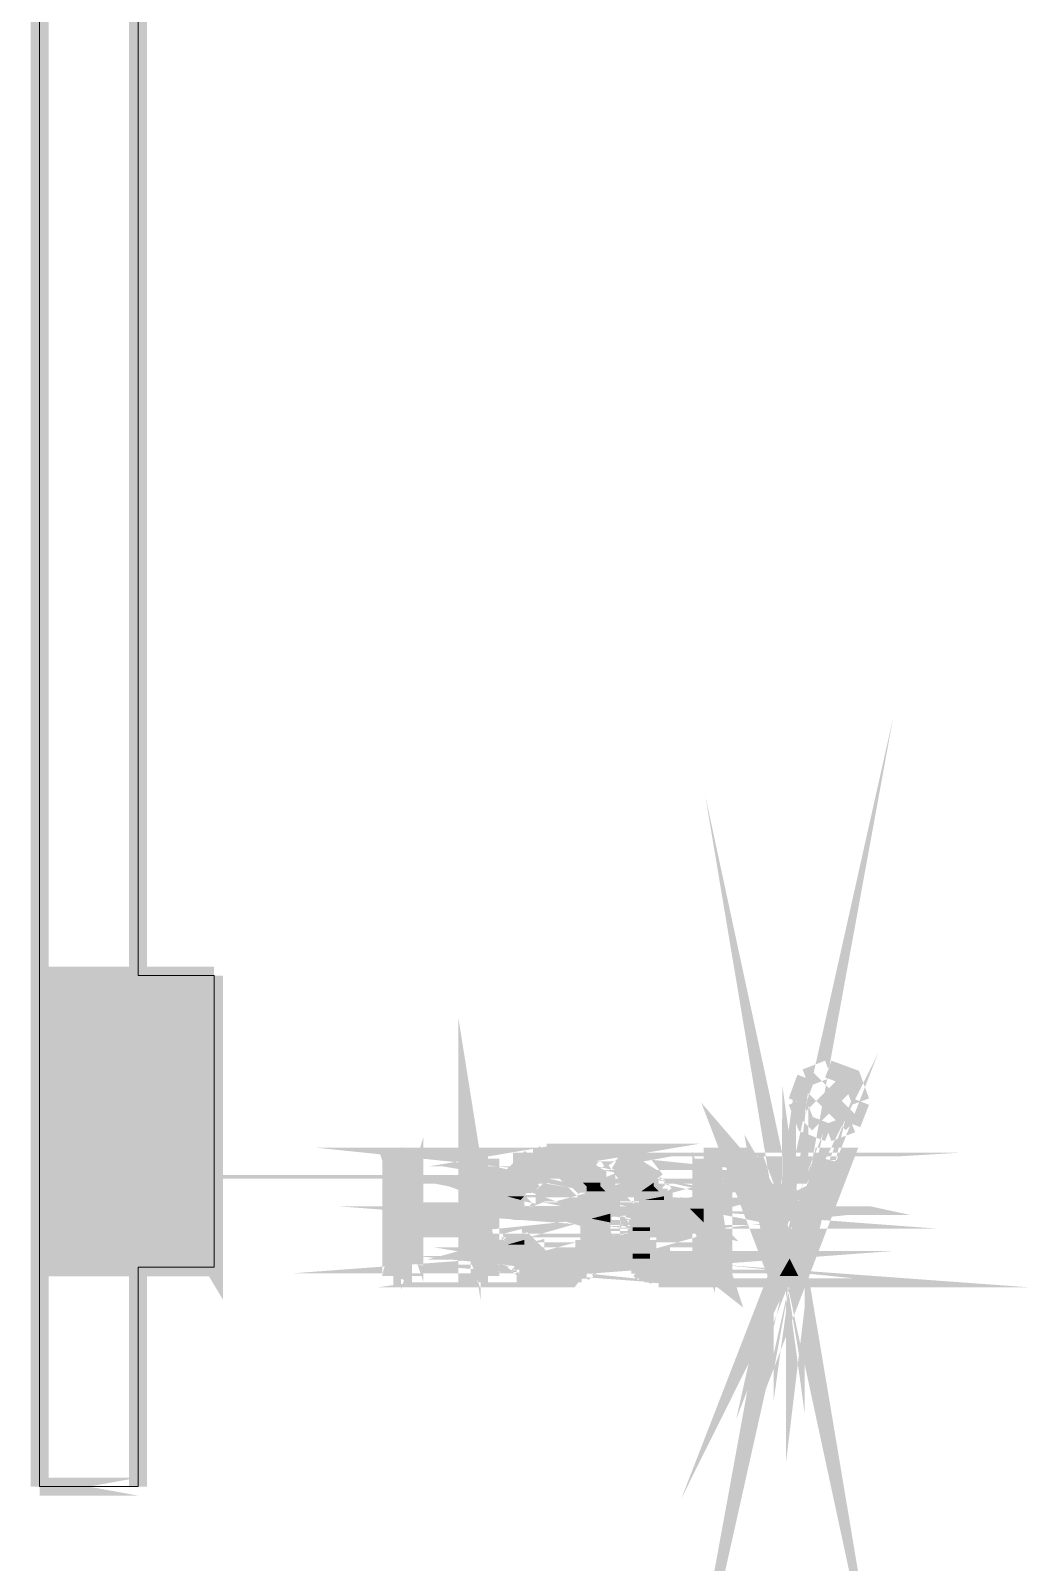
# Model space of a CAD drawing. Header units: inches. Extents: x -524 to 1067, y -71 to 1110.
# Drawn here: x 621.2 to 672.7, y 268.3 to 347.4 of the extents above; entities that cross this region are included whole.
import ezdxf

# ---------------------------------------------------------------- set-up
doc = ezdxf.new("R2010")
doc.units = ezdxf.units.IN
doc.header["$MEASUREMENT"] = 0
doc.layers.add('H', color=7, linetype='Continuous')
doc.layers.add('P', color=7, linetype='Continuous')
doc.layers.add('wall', color=16, linetype='Continuous', lineweight=20)

msp = doc.modelspace()

# ---------------------------------------------------------------- hatches: boundary and pattern name
at = {"layer": 'H', "linetype": 'Continuous'}
for points in [[(621.709, 283.53), (621.709, 298.596), (630.79, 298.596), (630.79, 283.53), (621.709, 283.53)], [(640.958, 285.588), (640.06, 283.081), (640.06, 289.067), (640.958, 286.3), (643.988, 285.588), (640.958, 285.588)], [(640.958, 286.3), (640.06, 289.067), (640.958, 289.067), (640.958, 286.3)], [(644.886, 283.081), (643.988, 285.588), (643.988, 289.067), (644.886, 283.081)], [(644.886, 283.081), (643.988, 289.067), (644.886, 289.067), (644.886, 283.081)], [(646.754, 288.618), (646.754, 288.873), (647.013, 288.873), (647.203, 289.067), (649.521, 289.067), (649.78, 288.873), (649.973, 288.873), (650.229, 288.618), (646.754, 288.618)], [(647.721, 289.067), (647.911, 289.326), (648.878, 289.326), (649.072, 289.067), (647.721, 289.067)], [(653.448, 287.906), (652.806, 287.457), (651.649, 289.067), (652.547, 289.067), (653.448, 287.906)], [(656.992, 283.081), (656.025, 285.847), (656.025, 289.067), (656.992, 283.081)], [(656.992, 283.081), (656.025, 289.067), (656.992, 289.067), (656.992, 283.081)], [(659.5, 286.749), (659.952, 283.081), (657.634, 289.067), (659.244, 287.198), (661.368, 286.749), (659.5, 286.749)], [(659.244, 287.198), (657.634, 289.067), (658.602, 289.067), (659.244, 287.198)], [(660.919, 283.081), (661.368, 286.749), (661.562, 287.198), (662.27, 289.067), (660.919, 283.081)], [(660.919, 283.081), (662.27, 289.067), (663.237, 289.067), (660.919, 283.081)], [(646.046, 287.716), (646.046, 288.165), (647.203, 288.165), (646.754, 287.716), (646.754, 287.198), (645.853, 287.198), (645.853, 287.716), (646.046, 287.716)], [(646.305, 288.165), (647.462, 288.359), (647.203, 288.165), (646.305, 288.165)], [(646.305, 288.165), (646.305, 288.359), (647.462, 288.359), (646.305, 288.165)], [(646.561, 288.359), (646.561, 288.618), (647.911, 288.618), (647.911, 288.359), (646.561, 288.359)], [(648.878, 288.359), (648.878, 288.618), (650.229, 288.618), (650.488, 288.359), (648.878, 288.359)], [(650.682, 287.906), (649.521, 288.165), (649.331, 288.359), (650.488, 288.165), (650.682, 287.906)], [(650.488, 288.165), (649.331, 288.359), (650.488, 288.359), (650.488, 288.165)], [(649.78, 287.906), (649.521, 288.165), (650.682, 287.906), (649.78, 287.906)], [(646.561, 287.008), (645.853, 287.198), (646.754, 287.198), (646.561, 287.008)], [(649.973, 287.716), (649.78, 287.906), (650.682, 287.906), (649.973, 287.716)], [(649.973, 287.716), (650.682, 287.906), (650.682, 287.716), (649.973, 287.716)], [(649.973, 287.457), (649.973, 287.716), (650.941, 287.457), (649.973, 287.457)], [(650.941, 287.457), (649.973, 287.716), (650.682, 287.716), (650.941, 287.457)], [(650.229, 287.198), (649.973, 287.457), (650.941, 287.457), (650.941, 287.008), (651.196, 287.008), (651.196, 286.3), (650.229, 286.041), (650.229, 287.198)], [(652.806, 287.457), (653.448, 287.906), (653.448, 287.716), (653.707, 287.457), (652.806, 287.457)], [(652.806, 287.198), (652.806, 287.457), (653.707, 287.457), (653.966, 287.198), (652.999, 287.008), (652.999, 287.198), (652.806, 287.198)], [(652.999, 287.008), (653.966, 287.198), (653.966, 287.008), (652.999, 287.008)], [(661.368, 286.749), (659.244, 287.198), (661.562, 287.198), (661.368, 286.749)], [(653.258, 286.749), (653.258, 287.008), (654.156, 287.008), (654.156, 286.749), (654.415, 286.749), (654.674, 286.555), (653.448, 286.555), (653.448, 286.749), (653.258, 286.749)], [(653.966, 286.3), (653.707, 286.555), (654.864, 286.555), (653.966, 286.3)], [(653.966, 286.3), (654.864, 286.555), (655.317, 286.555), (653.966, 286.3)], [(656.025, 285.847), (653.966, 286.3), (655.317, 286.555), (656.025, 285.847)], [(656.025, 285.847), (655.317, 286.555), (656.025, 286.555), (656.025, 285.847)], [(659.952, 283.081), (659.5, 286.749), (659.952, 284.946), (659.952, 283.081)], [(660.919, 283.081), (660.919, 284.946), (661.368, 286.749), (660.919, 283.081)], [(640.06, 283.081), (640.958, 285.588), (640.958, 283.081), (640.06, 283.081)], [(643.988, 285.588), (640.958, 286.3), (643.988, 286.3), (643.988, 285.588)], [(643.988, 283.081), (643.988, 285.588), (644.886, 283.081), (643.988, 283.081)], [(650.229, 284.946), (650.229, 286.041), (651.196, 285.847), (651.196, 285.398), (650.941, 285.139), (650.941, 284.69), (650.682, 284.431), (649.973, 284.431), (649.973, 284.946), (650.229, 284.946)], [(651.196, 285.847), (650.229, 286.041), (651.196, 286.3), (651.196, 285.847)], [(652.357, 285.588), (653.966, 285.847), (653.707, 285.588), (652.357, 285.588)], [(652.357, 285.588), (653.966, 285.847), (654.156, 285.847), (652.357, 285.588)], [(652.357, 285.588), (652.547, 285.847), (654.156, 285.847), (652.357, 285.588)], [(652.357, 285.398), (653.258, 285.588), (653.258, 285.398), (652.357, 285.398)], [(652.357, 285.398), (652.357, 285.588), (653.258, 285.588), (652.357, 285.398)], [(652.547, 285.847), (652.547, 286.041), (656.025, 285.847), (652.547, 285.847)], [(656.025, 285.847), (652.547, 286.041), (652.806, 286.041), (656.025, 285.847)], [(656.025, 285.847), (652.806, 286.041), (652.999, 286.3), (653.258, 286.3), (656.025, 285.847)], [(656.025, 285.847), (653.258, 286.3), (653.448, 286.3), (656.025, 285.847)], [(656.025, 285.847), (653.448, 286.3), (653.966, 286.3), (656.025, 285.847)], [(656.992, 283.081), (656.025, 283.723), (656.025, 285.847), (656.992, 283.081)], [(645.853, 284.69), (646.754, 284.946), (646.754, 284.69), (645.853, 284.69)], [(652.098, 284.238), (652.098, 285.139), (652.357, 285.398), (652.999, 285.398), (652.999, 284.238), (652.098, 284.238)], [(659.952, 283.081), (659.952, 284.946), (660.211, 284.946), (660.211, 284.69), (659.952, 283.081)], [(660.919, 283.081), (660.66, 284.69), (660.919, 284.946), (660.919, 283.081)], [(646.046, 284.238), (646.046, 284.69), (646.754, 284.69), (647.203, 284.238), (646.305, 283.982), (646.046, 284.238)], [(646.561, 283.723), (646.305, 283.982), (647.203, 284.238), (647.203, 283.982), (647.462, 283.982), (647.721, 283.723), (646.561, 283.723)], [(649.521, 283.982), (649.521, 284.238), (649.78, 284.238), (649.78, 284.431), (650.682, 284.431), (650.682, 284.238), (650.488, 283.982), (649.521, 283.982)], [(652.357, 283.982), (652.357, 284.238), (653.258, 284.238), (653.258, 283.982), (652.357, 283.982)], [(659.952, 283.081), (660.211, 284.69), (660.211, 284.238), (659.952, 283.081)], [(659.952, 283.081), (660.211, 284.238), (660.467, 284.238), (660.467, 283.982), (659.952, 283.081)], [(660.919, 283.081), (660.467, 283.982), (660.66, 283.982), (660.66, 284.238), (660.919, 283.081)], [(660.919, 283.081), (660.66, 284.238), (660.66, 284.69), (660.919, 283.081)], [(646.754, 283.53), (646.561, 283.723), (650.229, 283.723), (649.78, 283.271), (647.013, 283.271), (647.013, 283.53), (646.754, 283.53)], [(647.462, 283.081), (647.203, 283.271), (649.331, 283.271), (649.072, 283.081), (647.462, 283.081)], [(649.072, 283.723), (649.072, 283.982), (650.229, 283.723), (649.072, 283.723)], [(650.229, 283.723), (649.072, 283.982), (650.488, 283.982), (650.229, 283.723)], [(652.357, 283.723), (652.357, 283.982), (653.707, 283.982), (653.707, 283.723), (652.357, 283.723)], [(656.992, 283.081), (652.806, 283.53), (652.547, 283.53), (652.547, 283.723), (656.992, 283.081)], [(656.992, 283.081), (652.547, 283.723), (654.156, 283.723), (656.992, 283.081)], [(656.992, 283.081), (652.999, 283.271), (652.806, 283.53), (656.992, 283.081)], [(656.992, 283.081), (652.999, 283.271), (653.448, 283.271), (656.992, 283.081)], [(653.707, 283.081), (653.448, 283.271), (656.992, 283.081), (653.707, 283.081)], [(656.992, 283.081), (654.156, 283.723), (656.025, 283.723), (656.992, 283.081)], [(659.952, 283.081), (660.467, 283.723), (660.467, 283.982), (660.919, 283.081), (659.952, 283.081)], [(659.952, 283.081), (660.467, 283.982), (660.467, 283.723), (659.952, 283.081)]]:
    msp.add_hatch(color=256, dxfattribs=at).paths.add_polyline_path(points)

# ---------------------------------------------------------------- linework, layer by layer
at = {"layer": 'P'}
for points, const_width in [([(621.709, 413.771), (621.709, 272.201)], 0.927), ([(626.797, 405.015), (626.797, 272.201)], 0.927), ([(660.211, 284.238), (659.952, 283.081), (660.211, 284.497), (660.211, 284.238)], 1.157), ([(630.724, 298.596), (621.709, 298.596)], 0.927), ([(621.709, 298.596), (630.724, 283.53), (630.724, 298.596)], 0.927), ([(621.709, 298.596), (630.724, 283.53)], 0.927), ([(621.709, 283.53), (621.709, 298.596)], 0.927), ([(643.922, 286.3), (643.922, 289.132), (644.886, 283.081)], 1.161), ([(660.401, 283.982), (659.952, 283.081), (660.401, 284.238)], 1.157), ([(661.303, 293.315), (660.854, 292.092)], 0.927), ([(662.463, 293.768), (661.303, 293.315)], 0.927), ([(663.686, 293.315), (661.303, 290.935)], 0.927), ([(661.303, 293.315), (663.686, 290.935)], 0.927), ([(664.135, 292.092), (663.686, 293.315), (662.463, 293.768)], 0.927), ([(659.952, 283.081), (660.211, 284.946), (660.211, 284.69)], 1.157), ([(660.854, 283.081), (660.66, 284.497), (660.66, 284.238)], 1.157), ([(660.854, 284.946), (660.854, 283.081), (661.303, 286.815)], 1.157), ([(659.952, 283.081), (657.634, 289.132), (659.244, 287.264)], 1.161), ([(660.854, 292.092), (661.303, 290.935), (662.463, 290.483)], 0.927), ([(663.686, 290.935), (664.135, 292.092)], 0.927), ([(660.854, 283.081), (660.66, 283.982), (660.66, 284.238), (660.854, 283.081)], 1.161), ([(662.463, 290.483), (663.686, 290.935)], 0.927), ([(659.5, 286.815), (659.244, 287.264), (659.952, 283.081)], 1.157), ([(649.521, 289.132), (647.203, 289.132), (649.521, 289.132), (647.203, 289.132), (649.714, 288.873)], 1.157), ([(640.958, 286.3), (639.995, 289.132), (640.958, 289.132), (640.958, 286.3)], 1.157), ([(639.995, 283.081), (639.995, 289.132)], 1.161), ([(640.958, 285.654), (640.958, 286.3), (639.995, 283.081)], 1.157), ([(639.995, 289.132), (640.958, 286.3)], 1.157), ([(647.911, 289.326), (648.813, 289.326), (647.656, 289.132)], 1.161), ([(644.886, 283.081), (643.922, 289.132)], 1.161), ([(644.886, 283.081), (643.922, 286.3), (643.922, 285.654)], 1.157), ([(643.922, 289.132), (644.886, 289.132)], 1.157), ([(644.886, 289.132), (644.886, 283.081)], 1.161), ([(649.714, 288.873), (646.948, 288.873), (647.203, 289.132)], 1.161), ([(647.203, 289.132), (647.203, 289.132)], 1.161), ([(647.203, 289.132), (649.714, 288.873)], 1.157), ([(649.265, 289.132), (647.203, 289.132), (649.265, 289.132)], 1.157), ([(649.521, 289.132), (647.203, 289.132)], 1.157), ([(647.203, 289.132), (649.521, 289.132)], 1.157), ([(647.462, 289.132), (649.265, 289.132), (647.203, 289.132), (647.462, 289.132)], 1.157), ([(647.656, 289.132), (649.072, 289.132), (647.462, 289.132), (647.656, 289.132)], 1.157), ([(649.072, 289.132), (647.462, 289.132), (649.265, 289.132), (649.072, 289.132)], 1.157), ([(648.813, 289.326), (647.656, 289.132)], 1.161), ([(647.656, 289.132), (647.656, 289.132)], 1.161), ([(647.656, 289.132), (647.911, 289.326)], 1.157), ([(647.656, 289.132), (649.072, 289.132), (648.813, 289.326)], 1.157), ([(647.656, 289.132), (649.072, 289.132), (647.656, 289.132)], 1.157), ([(649.072, 289.132), (647.656, 289.132), (649.072, 289.132)], 1.157), ([(647.911, 289.326), (648.813, 289.326)], 1.161), ([(648.105, 289.326), (648.623, 289.326), (647.911, 289.326), (648.105, 289.326)], 1.157), ([(648.623, 289.326), (647.911, 289.326)], 1.157), ([(648.105, 289.326), (648.105, 289.326)], 1.161), ([(648.105, 289.326), (648.623, 289.326), (648.105, 289.326)], 1.157), ([(648.623, 289.326), (648.105, 289.326), (648.623, 289.326)], 1.157), ([(648.364, 289.326), (648.623, 289.326), (648.364, 289.326)], 1.157), ([(648.623, 289.326), (648.623, 289.326)], 1.161), ([(648.813, 289.326), (648.623, 289.326)], 1.157), ([(649.072, 289.132), (649.072, 289.132)], 1.161), ([(649.714, 288.873), (649.521, 289.132)], 1.161), ([(652.547, 289.132), (651.583, 289.132)], 1.161), ([(651.583, 289.132), (653.448, 287.972)], 1.157), ([(651.583, 289.132), (653.448, 287.972)], 1.157), ([(652.74, 287.523), (651.583, 289.132)], 1.157), ([(653.448, 287.972), (652.547, 289.132)], 1.161), ([(656.025, 289.132), (656.926, 283.081)], 1.161), ([(656.926, 283.081), (656.025, 289.132)], 1.161), ([(656.025, 286.555), (656.025, 289.132)], 1.157), ([(656.025, 289.132), (656.926, 289.132), (656.926, 283.081)], 1.157), ([(659.244, 287.264), (657.634, 289.132)], 1.161), ([(657.634, 289.132), (658.536, 289.132)], 1.157), ([(658.536, 289.132), (659.244, 287.264)], 1.161), ([(660.854, 283.081), (661.562, 287.264), (662.27, 289.132)], 1.161), ([(662.27, 289.132), (660.854, 283.081)], 1.157), ([(660.854, 283.081), (662.27, 289.132), (663.171, 289.132), (660.854, 283.081)], 1.157), ([(649.973, 288.873), (646.754, 288.68), (650.229, 288.68)], 1.161), ([(646.754, 288.873), (649.973, 288.873), (646.754, 288.68), (646.754, 288.873)], 1.161), ([(647.911, 288.424), (646.495, 288.424), (647.911, 288.68)], 1.157), ([(646.495, 288.424), (647.911, 288.68), (646.495, 288.68)], 1.157), ([(649.521, 288.165), (650.422, 288.165), (649.265, 288.424)], 1.161), ([(646.24, 288.165), (647.462, 288.424)], 1.161), ([(647.462, 288.424), (646.24, 288.165), (646.24, 288.424)], 1.161), ([(647.462, 288.424), (647.203, 288.165), (646.24, 288.165)], 1.157), ([(646.495, 288.424), (647.462, 288.424), (646.24, 288.424), (646.495, 288.424)], 1.157), ([(647.462, 288.424), (646.24, 288.424), (647.462, 288.424)], 1.157), ([(646.24, 288.424), (647.462, 288.424)], 1.157), ([(646.495, 288.68), (646.495, 288.424)], 1.161), ([(646.495, 288.68), (646.495, 288.68)], 1.161), ([(646.495, 288.424), (647.911, 288.424)], 1.161), ([(647.656, 288.424), (646.495, 288.424)], 1.161), ([(647.911, 288.68), (646.495, 288.68), (648.105, 288.68)], 1.157), ([(646.495, 288.68), (648.105, 288.68), (648.364, 288.68), (646.495, 288.68)], 1.157), ([(648.364, 288.68), (646.495, 288.68), (650.229, 288.68)], 1.157), ([(646.495, 288.68), (650.229, 288.68), (646.495, 288.68)], 1.157), ([(650.229, 288.68), (646.495, 288.68), (646.754, 288.68)], 1.157), ([(647.911, 288.424), (646.495, 288.424)], 1.157), ([(646.495, 288.424), (647.462, 288.424), (647.656, 288.424)], 1.157), ([(646.754, 288.873), (649.973, 288.873)], 1.161), ([(646.754, 288.68), (650.229, 288.68)], 1.161), ([(646.948, 288.873), (649.714, 288.873), (646.754, 288.873), (646.948, 288.873)], 1.157), ([(649.714, 288.873), (646.754, 288.873)], 1.157), ([(649.714, 288.873), (646.948, 288.873)], 1.161), ([(646.948, 288.873), (649.714, 288.873)], 1.157), ([(647.462, 288.424), (647.462, 288.424)], 1.161), ([(647.911, 288.68), (647.911, 288.424)], 1.161), ([(648.105, 288.68), (647.911, 288.68)], 1.161), ([(650.229, 288.68), (648.364, 288.68)], 1.161), ([(648.623, 288.68), (648.364, 288.68)], 1.161), ([(650.229, 288.68), (648.364, 288.68)], 1.161), ([(650.229, 288.68), (648.364, 288.68), (648.364, 288.68)], 1.161), ([(648.364, 288.68), (650.229, 288.68)], 1.157), ([(648.364, 288.68), (650.229, 288.68)], 1.157), ([(648.364, 288.68), (650.229, 288.68)], 1.157), ([(648.813, 288.68), (650.229, 288.68), (648.623, 288.68), (648.813, 288.68)], 1.157), ([(650.229, 288.68), (648.623, 288.68)], 1.157), ([(650.422, 288.424), (648.813, 288.68)], 1.161), ([(650.422, 288.424), (648.813, 288.68)], 1.161), ([(650.422, 288.424), (648.813, 288.424)], 1.161), ([(648.813, 288.68), (648.813, 288.424)], 1.157), ([(648.813, 288.68), (650.229, 288.68)], 1.157), ([(648.813, 288.424), (650.422, 288.424)], 1.157), ([(648.813, 288.424), (650.422, 288.424)], 1.157), ([(649.072, 288.424), (650.422, 288.424), (649.265, 288.424), (649.072, 288.424)], 1.157), ([(649.265, 288.424), (650.422, 288.424), (650.422, 288.424), (649.265, 288.424)], 1.161), ([(649.265, 288.424), (649.265, 288.424)], 1.161), ([(649.265, 288.424), (650.422, 288.165), (650.422, 288.424)], 1.161), ([(649.265, 288.424), (649.521, 288.165)], 1.157), ([(650.422, 288.424), (649.265, 288.424)], 1.157), ([(650.422, 288.424), (649.265, 288.424)], 1.157), ([(650.422, 288.424), (649.265, 288.424)], 1.157), ([(649.714, 288.873), (649.714, 288.873)], 1.161), ([(649.973, 288.873), (649.714, 288.873)], 1.157), ([(650.229, 288.68), (649.973, 288.873)], 1.157), ([(650.229, 288.68), (650.422, 288.424)], 1.161), ([(650.229, 288.68), (650.229, 288.68)], 1.161), ([(646.754, 287.716), (645.787, 287.716), (646.754, 287.523), (646.754, 287.716)], 1.161), ([(650.422, 288.165), (649.521, 288.165), (650.682, 287.972)], 1.157), ([(646.754, 287.716), (645.787, 287.716)], 1.161), ([(645.787, 287.716), (646.754, 287.523)], 1.161), ([(645.787, 287.523), (645.787, 287.716)], 1.161), ([(646.754, 287.523), (645.787, 287.264), (645.787, 287.523)], 1.161), ([(646.754, 287.523), (645.787, 287.264)], 1.161), ([(645.787, 287.716), (646.046, 287.716)], 1.157), ([(646.754, 287.523), (645.787, 287.523)], 1.157), ([(646.754, 287.523), (645.787, 287.523), (646.754, 287.523)], 1.157), ([(645.787, 287.523), (646.754, 287.523)], 1.157), ([(646.046, 288.165), (647.203, 288.165)], 1.161), ([(646.046, 288.165), (646.948, 287.972), (647.203, 288.165)], 1.161), ([(646.046, 288.165), (646.948, 287.972)], 1.161), ([(646.046, 287.972), (646.046, 288.165)], 1.161), ([(646.948, 287.972), (646.046, 287.716), (646.046, 287.972)], 1.161), ([(646.948, 287.972), (646.046, 287.716)], 1.161), ([(647.203, 288.165), (646.046, 288.165)], 1.157), ([(647.203, 288.165), (646.046, 288.165)], 1.157), ([(646.24, 288.165), (647.203, 288.165), (646.046, 288.165), (646.24, 288.165)], 1.157), ([(646.948, 287.972), (646.046, 287.972)], 1.157), ([(646.948, 287.972), (646.046, 287.972), (646.948, 287.972)], 1.157), ([(646.046, 287.972), (646.948, 287.972)], 1.157), ([(646.046, 287.716), (646.754, 287.716)], 1.157), ([(646.046, 287.716), (646.754, 287.716)], 1.157), ([(647.203, 288.165), (646.24, 288.165), (647.203, 288.165)], 1.157), ([(646.754, 287.716), (646.948, 287.972)], 1.161), ([(646.754, 287.523), (646.754, 287.523)], 1.161), ([(646.754, 287.264), (646.754, 287.523)], 1.161), ([(646.948, 287.972), (646.948, 287.972)], 1.161), ([(647.203, 288.165), (647.203, 288.165)], 1.161), ([(650.875, 287.523), (650.229, 287.264), (650.875, 287.264), (650.875, 287.523)], 1.161), ([(649.973, 287.523), (650.875, 287.523), (650.229, 287.264), (649.973, 287.523)], 1.161), ([(653.448, 287.716), (652.74, 287.523), (653.707, 287.523)], 1.157), ([(649.521, 288.165), (649.714, 287.972), (650.682, 287.972)], 1.161), ([(649.521, 288.165), (650.422, 288.165)], 1.161), ([(649.521, 288.165), (649.521, 288.165)], 1.161), ([(650.682, 287.972), (649.521, 288.165)], 1.157), ([(650.422, 288.165), (649.521, 288.165)], 1.157), ([(649.973, 287.716), (650.875, 287.523), (650.682, 287.716)], 1.161), ([(649.714, 287.972), (650.682, 287.972)], 1.161), ([(649.714, 287.972), (650.682, 287.972)], 1.161), ([(649.973, 287.716), (649.714, 287.972)], 1.161), ([(649.714, 287.972), (650.682, 287.972), (650.682, 287.972)], 1.161), ([(650.682, 287.972), (649.714, 287.972)], 1.157), ([(650.682, 287.972), (649.714, 287.972)], 1.157), ([(649.973, 287.716), (650.875, 287.523), (649.973, 287.716)], 1.161), ([(649.973, 287.716), (650.682, 287.716)], 1.161), ([(649.973, 287.716), (649.973, 287.716), (650.682, 287.716)], 1.161), ([(649.973, 287.523), (650.875, 287.523)], 1.161), ([(649.973, 287.523), (650.875, 287.523), (650.875, 287.523)], 1.161), ([(650.682, 287.972), (649.973, 287.716), (650.682, 287.972)], 1.157), ([(650.682, 287.972), (649.973, 287.716)], 1.157), ([(650.682, 287.716), (649.973, 287.716)], 1.157), ([(650.682, 287.716), (649.973, 287.716)], 1.157), ([(650.682, 287.716), (649.973, 287.716)], 1.157), ([(650.875, 287.523), (649.973, 287.523)], 1.157), ([(650.875, 287.523), (649.973, 287.523)], 1.157), ([(650.682, 287.972), (650.422, 288.165)], 1.161), ([(653.448, 287.972), (652.74, 287.523), (653.448, 287.972)], 1.161), ([(653.448, 287.972), (652.74, 287.523)], 1.161), ([(653.707, 287.523), (652.74, 287.264)], 1.161), ([(653.707, 287.523), (652.74, 287.264)], 1.161), ([(652.74, 287.523), (653.707, 287.523), (652.74, 287.523), (653.707, 287.523)], 1.157), ([(652.74, 287.264), (652.74, 287.523)], 1.157), ([(652.74, 287.523), (653.707, 287.523)], 1.157), ([(653.707, 287.523), (652.74, 287.523)], 1.157), ([(653.707, 287.523), (653.448, 287.716)], 1.161), ([(653.901, 287.264), (653.707, 287.523)], 1.161), ([(653.707, 287.523), (653.707, 287.523)], 1.161), ([(661.303, 286.815), (659.5, 286.815), (659.244, 287.264), (661.303, 286.815)], 1.157), ([(646.495, 287.008), (645.787, 287.264), (646.754, 287.264)], 1.157), ([(646.495, 287.008), (645.787, 287.264), (646.495, 287.008)], 1.157), ([(645.787, 287.264), (646.754, 287.264)], 1.157), ([(646.754, 287.264), (646.495, 287.008)], 1.161), ([(646.495, 287.008), (646.495, 287.008)], 1.161), ([(651.13, 286.815), (650.229, 286.555), (651.13, 286.555)], 1.161), ([(650.229, 287.264), (650.875, 287.264)], 1.161), ([(650.229, 287.264), (650.229, 287.264)], 1.161), ([(650.229, 287.264), (650.875, 287.008)], 1.161), ([(650.229, 287.264), (650.875, 287.008)], 1.161), ([(651.13, 287.008), (650.229, 286.815)], 1.161), ([(651.13, 287.008), (650.229, 286.815)], 1.161), ([(651.13, 286.815), (650.229, 286.555)], 1.161), ([(650.875, 287.264), (650.229, 287.264)], 1.157), ([(650.875, 287.264), (650.229, 287.264)], 1.157), ([(650.875, 287.008), (650.229, 287.008), (650.229, 287.264)], 1.157), ([(650.875, 287.008), (650.229, 287.008), (651.13, 287.008), (650.875, 287.008)], 1.157), ([(650.229, 287.008), (651.13, 287.008)], 1.157), ([(650.229, 286.815), (650.229, 287.008)], 1.157), ([(650.229, 286.815), (651.13, 286.815), (651.13, 287.008)], 1.157), ([(650.229, 286.815), (651.13, 286.815)], 1.157), ([(650.229, 286.555), (650.229, 286.815)], 1.157), ([(650.875, 287.008), (650.875, 287.264)], 1.157), ([(651.13, 286.555), (651.13, 286.815)], 1.157), ([(652.999, 287.264), (652.74, 287.264)], 1.161), ([(652.74, 287.264), (653.901, 287.264)], 1.157), ([(652.74, 287.264), (653.901, 287.264), (652.999, 287.264)], 1.157), ([(653.901, 287.264), (652.999, 287.008), (653.901, 287.264)], 1.161), ([(653.901, 287.264), (652.999, 287.008), (652.999, 287.264)], 1.161), ([(653.901, 287.264), (652.999, 287.264), (653.901, 287.264)], 1.157), ([(652.999, 287.264), (653.901, 287.264)], 1.157), ([(652.999, 287.008), (654.156, 287.008), (652.999, 287.008)], 1.157), ([(653.901, 287.008), (652.999, 287.008), (654.156, 287.008), (653.901, 287.008)], 1.157), ([(654.156, 287.008), (653.258, 286.815)], 1.161), ([(654.156, 287.008), (653.258, 286.815)], 1.161), ([(653.258, 286.815), (653.258, 286.815)], 1.161), ([(653.258, 286.815), (654.415, 286.815), (654.156, 286.815)], 1.161), ([(653.258, 286.815), (654.415, 286.815)], 1.161), ([(653.258, 287.008), (654.156, 287.008)], 1.157), ([(653.258, 286.815), (653.258, 287.008)], 1.157), ([(653.258, 286.815), (654.156, 286.815)], 1.157), ([(653.258, 286.815), (654.156, 286.815), (653.258, 286.815)], 1.157), ([(654.156, 286.815), (653.258, 286.815)], 1.157), ([(654.415, 286.815), (653.448, 286.815), (653.258, 286.815)], 1.157), ([(654.415, 286.815), (653.448, 286.555)], 1.161), ([(654.415, 286.815), (653.448, 286.555)], 1.161), ([(654.415, 286.815), (653.448, 286.815), (654.415, 286.815)], 1.157), ([(653.448, 286.815), (654.415, 286.815)], 1.157), ([(653.448, 286.555), (653.448, 286.815)], 1.157), ([(653.901, 287.264), (653.901, 287.264)], 1.161), ([(654.156, 286.815), (654.156, 287.008)], 1.161), ([(654.415, 286.815), (654.415, 286.815)], 1.161), ([(654.609, 286.555), (654.415, 286.815)], 1.161), ([(661.562, 287.264), (659.244, 287.264), (661.303, 286.815), (661.562, 287.264)], 1.157), ([(656.025, 286.555), (655.317, 286.555), (656.025, 285.847), (656.025, 286.555)], 1.157), ([(659.244, 287.264), (659.244, 287.264)], 1.161), ([(659.244, 287.264), (661.562, 287.264), (659.244, 287.264)], 1.157), ([(659.244, 287.264), (659.952, 283.081)], 1.157), ([(659.5, 286.815), (659.952, 284.946)], 1.161), ([(659.952, 283.081), (659.5, 286.815)], 1.161), ([(659.952, 283.081), (659.5, 286.815)], 1.161), ([(660.854, 283.081), (661.562, 287.264)], 1.161), ([(661.303, 286.815), (660.854, 284.946)], 1.161), ([(661.303, 286.815), (660.854, 283.081)], 1.157), ([(661.562, 287.264), (661.303, 286.815)], 1.157), ([(640.958, 286.3), (639.995, 283.081)], 1.157), ([(640.958, 286.3), (643.922, 285.654)], 1.161), ([(640.958, 286.3), (640.958, 286.3)], 1.161), ([(640.958, 286.3), (643.922, 285.654)], 1.161), ([(640.958, 285.654), (640.958, 286.3)], 1.157), ([(640.958, 286.3), (643.922, 286.3), (640.958, 286.3)], 1.157), ([(643.922, 286.3), (640.958, 286.3)], 1.157), ([(652.547, 285.847), (654.156, 285.847), (652.291, 285.654)], 1.157), ([(643.922, 285.654), (643.922, 286.3)], 1.157), ([(644.886, 283.081), (643.922, 286.3)], 1.157), ([(651.13, 286.107), (650.229, 286.107), (651.13, 285.847), (651.13, 286.107)], 1.161), ([(656.025, 285.847), (653.707, 286.3), (653.901, 286.3), (656.025, 285.847)], 1.157), ([(650.229, 286.555), (651.13, 286.555)], 1.161), ([(650.229, 286.555), (650.229, 286.555)], 1.161), ([(650.229, 286.555), (651.13, 286.555), (651.13, 286.555), (650.229, 286.555)], 1.161), ([(651.13, 286.555), (650.229, 286.3)], 1.161), ([(651.13, 286.555), (650.229, 286.3)], 1.161), ([(651.13, 286.3), (650.229, 286.107), (651.13, 286.3)], 1.161), ([(651.13, 286.3), (650.229, 286.107)], 1.161), ([(650.229, 286.107), (651.13, 285.847), (650.229, 286.107)], 1.161), ([(650.229, 286.107), (651.13, 285.847), (650.229, 286.107), (650.229, 286.107)], 1.161), ([(651.13, 285.847), (650.229, 285.847), (650.229, 285.847), (651.13, 285.847)], 1.161), ([(651.13, 285.847), (650.229, 285.654)], 1.161), ([(651.13, 285.847), (650.229, 285.654)], 1.161), ([(651.13, 286.555), (650.229, 286.555)], 1.157), ([(651.13, 286.555), (650.229, 286.555)], 1.157), ([(650.229, 286.3), (650.229, 286.555)], 1.157), ([(650.229, 286.3), (651.13, 286.3), (651.13, 286.555)], 1.157), ([(650.229, 286.3), (651.13, 286.3)], 1.157), ([(650.229, 286.107), (650.229, 286.3)], 1.157), ([(650.229, 285.847), (651.13, 285.847)], 1.157), ([(650.229, 285.847), (651.13, 285.847)], 1.157), ([(650.229, 285.847), (651.13, 285.847)], 1.157), ([(650.229, 285.654), (650.229, 285.847)], 1.157), ([(650.229, 285.654), (651.13, 285.654), (651.13, 285.847)], 1.157), ([(653.707, 286.555), (654.864, 286.555), (653.901, 286.3)], 1.157), ([(651.13, 285.847), (651.13, 285.847)], 1.161), ([(655.317, 286.555), (653.901, 286.3), (656.025, 285.847), (655.317, 286.555)], 1.157), ([(653.901, 285.847), (652.291, 285.654)], 1.161), ([(653.901, 285.847), (652.291, 285.654), (653.901, 285.847), (653.901, 285.847)], 1.161), ([(652.291, 285.654), (652.547, 285.847)], 1.161), ([(654.156, 285.847), (652.291, 285.654), (654.156, 285.847)], 1.157), ([(654.415, 285.847), (652.547, 285.847)], 1.161), ([(654.415, 285.847), (652.547, 285.847)], 1.161), ([(652.547, 285.847), (652.547, 285.847)], 1.161), ([(652.547, 286.107), (656.025, 285.847), (652.547, 286.107)], 1.157), ([(652.547, 286.107), (656.025, 285.847), (652.74, 286.107), (652.547, 286.107)], 1.157), ([(652.547, 285.847), (656.025, 285.847)], 1.157), ([(652.547, 285.847), (654.156, 285.847), (654.415, 285.847)], 1.157), ([(652.547, 285.847), (656.025, 285.847), (652.547, 285.847)], 1.157), ([(652.74, 286.107), (652.74, 286.107)], 1.161), ([(652.999, 286.3), (652.74, 286.107)], 1.157), ([(656.025, 285.847), (652.74, 286.107)], 1.157), ([(652.74, 286.107), (656.025, 285.847)], 1.157), ([(652.74, 286.107), (656.025, 285.847)], 1.157), ([(656.025, 285.847), (652.999, 286.3)], 1.161), ([(656.025, 285.847), (652.999, 286.3)], 1.161), ([(652.999, 286.3), (653.258, 286.3), (656.025, 285.847)], 1.157), ([(653.258, 286.3), (653.258, 286.3)], 1.161), ([(653.258, 286.3), (656.025, 285.847), (653.258, 286.3)], 1.157), ([(653.448, 286.3), (656.025, 285.847), (653.448, 286.3)], 1.161), ([(653.448, 286.3), (656.025, 285.847)], 1.161), ([(653.707, 286.3), (653.448, 286.3)], 1.161), ([(653.448, 286.555), (654.609, 286.555)], 1.157), ([(653.448, 286.555), (654.609, 286.555), (653.707, 286.555), (653.448, 286.555)], 1.157), ([(653.707, 286.555), (654.609, 286.555)], 1.161), ([(653.901, 286.3), (653.707, 286.555)], 1.161), ([(653.707, 286.555), (654.609, 286.555), (654.609, 286.555)], 1.161), ([(654.609, 286.555), (653.707, 286.555)], 1.157), ([(654.864, 286.555), (653.707, 286.555), (654.864, 286.555)], 1.157), ([(654.609, 286.555), (653.707, 286.555)], 1.157), ([(656.025, 285.847), (653.707, 286.3)], 1.157), ([(653.707, 285.654), (653.901, 285.847)], 1.157), ([(653.901, 286.3), (655.058, 286.555)], 1.161), ([(653.901, 286.3), (655.058, 286.555)], 1.161), ([(655.317, 286.555), (653.901, 286.3)], 1.157), ([(655.058, 286.555), (654.864, 286.555), (653.901, 286.3)], 1.157), ([(656.025, 285.847), (654.415, 285.847)], 1.157), ([(654.864, 286.555), (654.864, 286.555)], 1.161), ([(655.058, 286.555), (655.317, 286.555)], 1.157), ([(655.317, 286.555), (655.317, 286.555)], 1.161), ([(655.317, 286.555), (656.025, 286.555), (655.317, 286.555)], 1.157), ([(656.926, 283.081), (656.025, 286.555)], 1.161), ([(656.926, 283.081), (656.025, 286.555)], 1.161), ([(656.025, 286.555), (656.025, 285.847)], 1.157), ([(656.025, 285.847), (656.025, 283.789), (656.926, 283.081), (656.025, 285.847)], 1.157), ([(656.025, 285.847), (656.926, 283.081)], 1.157), ([(639.995, 283.081), (640.958, 285.654)], 1.161), ([(639.995, 283.081), (640.958, 285.654)], 1.161), ([(640.958, 285.654), (640.958, 283.081)], 1.161), ([(643.922, 285.654), (640.958, 285.654)], 1.161), ([(643.922, 285.654), (644.886, 283.081)], 1.161), ([(643.922, 285.654), (644.886, 283.081)], 1.161), ([(644.886, 283.081), (643.922, 283.081), (643.922, 285.654)], 1.157), ([(651.13, 285.654), (650.229, 285.398), (651.13, 285.398)], 1.161), ([(652.999, 285.398), (652.291, 285.398), (652.999, 285.139)], 1.157), ([(651.13, 285.654), (650.229, 285.398)], 1.161), ([(650.229, 285.398), (651.13, 285.398)], 1.161), ([(650.229, 285.398), (650.229, 285.398)], 1.161), ([(650.229, 285.398), (650.875, 285.139)], 1.161), ([(650.229, 285.398), (650.875, 285.139)], 1.161), ([(650.875, 285.139), (650.229, 284.946)], 1.161), ([(650.875, 285.139), (650.229, 284.946)], 1.161), ([(650.229, 285.654), (651.13, 285.654)], 1.157), ([(650.229, 285.398), (650.229, 285.654)], 1.157), ([(651.13, 285.398), (650.229, 285.398)], 1.157), ([(651.13, 285.398), (650.229, 285.398)], 1.157), ([(650.875, 285.139), (650.229, 285.139), (650.229, 285.398)], 1.157), ([(650.875, 285.139), (650.229, 285.139), (650.875, 285.139)], 1.157), ([(650.229, 285.139), (650.875, 285.139)], 1.157), ([(650.229, 284.946), (650.229, 285.139)], 1.157), ([(650.229, 284.946), (650.875, 284.946), (650.875, 285.139)], 1.157), ([(652.291, 285.398), (652.999, 285.139), (652.098, 285.139)], 1.157), ([(650.875, 285.139), (650.875, 285.139)], 1.161), ([(650.875, 285.139), (651.13, 285.398)], 1.157), ([(651.13, 285.398), (651.13, 285.654)], 1.157), ([(652.098, 285.139), (652.291, 285.398)], 1.161), ([(652.098, 285.139), (652.999, 284.946), (652.999, 285.139)], 1.161), ([(652.098, 285.139), (652.999, 284.946)], 1.161), ([(652.999, 285.139), (652.098, 285.139)], 1.157), ([(652.999, 284.946), (652.098, 284.946), (652.098, 285.139)], 1.157), ([(653.258, 285.654), (652.291, 285.398), (653.258, 285.654)], 1.161), ([(653.258, 285.654), (652.291, 285.398)], 1.161), ([(652.291, 285.654), (653.707, 285.654), (653.448, 285.654)], 1.161), ([(652.291, 285.654), (653.707, 285.654)], 1.161), ([(652.291, 285.654), (652.291, 285.654)], 1.161), ([(652.291, 285.654), (653.707, 285.654), (653.707, 285.654), (652.291, 285.654)], 1.161), ([(652.291, 285.398), (653.258, 285.398)], 1.161), ([(652.291, 285.398), (652.291, 285.398), (653.258, 285.398)], 1.161), ([(653.448, 285.654), (652.291, 285.654), (653.448, 285.654), (652.291, 285.654), (653.258, 285.654), (653.448, 285.654)], 1.157), ([(652.291, 285.654), (653.258, 285.654)], 1.157), ([(652.291, 285.398), (652.291, 285.654)], 1.157), ([(653.448, 285.654), (652.291, 285.654)], 1.157), ([(653.707, 285.654), (652.291, 285.654)], 1.157), ([(653.707, 285.654), (652.291, 285.654)], 1.157), ([(653.258, 285.398), (652.291, 285.398)], 1.157), ([(653.258, 285.398), (652.291, 285.398)], 1.157), ([(652.999, 285.139), (652.999, 285.398)], 1.161), ([(646.754, 284.69), (646.046, 284.497), (646.948, 284.497), (646.754, 284.69)], 1.157), ([(646.754, 284.946), (645.787, 284.69)], 1.161), ([(645.787, 284.69), (646.754, 284.69), (645.787, 284.69)], 1.157), ([(645.787, 284.69), (646.754, 284.69)], 1.157), ([(645.787, 284.69), (646.754, 284.69)], 1.157), ([(646.754, 284.69), (645.787, 284.69)], 1.157), ([(646.046, 284.69), (646.754, 284.69)], 1.161), ([(646.046, 284.497), (646.046, 284.69)], 1.161), ([(646.948, 284.497), (646.046, 284.497), (646.046, 284.497), (646.948, 284.497)], 1.161), ([(646.948, 284.497), (646.046, 284.238), (646.046, 284.497)], 1.161), ([(646.948, 284.497), (646.046, 284.238)], 1.161), ([(647.203, 284.238), (646.24, 283.982), (646.046, 284.238)], 1.161), ([(646.754, 284.69), (646.046, 284.497)], 1.157), ([(646.046, 284.497), (646.948, 284.497)], 1.157), ([(646.046, 284.497), (646.948, 284.497)], 1.157), ([(646.046, 284.497), (646.948, 284.497)], 1.157), ([(646.046, 284.238), (647.203, 284.238)], 1.157), ([(646.046, 284.238), (647.203, 284.238)], 1.157), ([(646.24, 283.982), (647.203, 284.238), (647.203, 283.982)], 1.161), ([(646.24, 283.982), (647.203, 284.238), (647.203, 284.238), (646.24, 283.982)], 1.161), ([(646.754, 284.69), (646.754, 284.946)], 1.161), ([(646.754, 284.69), (646.754, 284.69)], 1.161), ([(649.521, 283.982), (650.422, 283.982), (649.521, 284.238)], 1.161), ([(646.948, 284.497), (646.948, 284.497)], 1.161), ([(647.203, 284.238), (646.948, 284.497)], 1.161), ([(652.999, 284.946), (652.098, 284.69), (652.999, 284.69)], 1.161), ([(650.422, 283.982), (649.521, 284.238)], 1.161), ([(649.714, 284.238), (649.521, 284.238)], 1.161), ([(649.521, 284.238), (649.521, 283.982)], 1.157), ([(649.521, 284.238), (650.682, 284.238)], 1.157), ([(649.521, 284.238), (650.682, 284.238), (649.714, 284.238)], 1.157), ([(650.682, 284.238), (649.714, 284.497)], 1.161), ([(650.682, 284.238), (649.714, 284.497)], 1.161), ([(650.682, 284.497), (650.682, 284.497), (649.714, 284.497)], 1.161), ([(650.682, 284.497), (649.714, 284.497)], 1.161), ([(649.714, 284.497), (649.714, 284.238)], 1.157), ([(649.714, 284.497), (650.682, 284.497), (650.682, 284.238)], 1.157), ([(649.714, 284.497), (650.682, 284.497)], 1.157), ([(649.714, 284.497), (649.973, 284.497)], 1.157), ([(650.682, 284.238), (649.714, 284.238), (650.682, 284.238)], 1.157), ([(649.714, 284.238), (650.682, 284.238)], 1.157), ([(649.973, 284.946), (650.229, 284.946)], 1.161), ([(649.973, 284.946), (650.875, 284.69), (650.875, 284.946)], 1.161), ([(649.973, 284.946), (650.875, 284.69)], 1.161), ([(649.973, 284.69), (650.875, 284.69), (650.875, 284.69), (649.973, 284.69)], 1.161), ([(650.875, 284.69), (649.973, 284.497)], 1.161), ([(650.875, 284.69), (649.973, 284.497)], 1.161), ([(650.229, 284.946), (650.875, 284.946), (649.973, 284.946)], 1.157), ([(650.875, 284.946), (649.973, 284.946)], 1.157), ([(650.875, 284.69), (649.973, 284.69), (649.973, 284.946)], 1.157), ([(650.875, 284.69), (649.973, 284.69)], 1.157), ([(649.973, 284.497), (649.973, 284.69)], 1.157), ([(649.973, 284.497), (650.682, 284.497), (650.875, 284.69)], 1.157), ([(649.973, 284.497), (650.682, 284.497)], 1.157), ([(650.682, 284.238), (650.422, 283.982)], 1.161), ([(650.682, 284.238), (650.682, 284.238)], 1.161), ([(652.098, 284.946), (652.999, 284.946), (652.999, 284.946), (652.098, 284.946)], 1.161), ([(652.999, 284.946), (652.098, 284.69)], 1.161), ([(652.098, 284.69), (652.999, 284.69)], 1.161), ([(652.098, 284.69), (652.098, 284.69)], 1.161), ([(652.098, 284.69), (652.999, 284.69), (652.999, 284.69), (652.098, 284.69)], 1.161), ([(652.999, 284.69), (652.098, 284.497)], 1.161), ([(652.999, 284.69), (652.098, 284.497)], 1.161), ([(652.999, 284.497), (652.098, 284.238)], 1.161), ([(652.999, 284.497), (652.098, 284.238)], 1.161), ([(652.291, 284.238), (652.098, 284.238)], 1.161), ([(652.999, 284.946), (652.098, 284.946)], 1.157), ([(652.098, 284.69), (652.098, 284.946)], 1.157), ([(652.999, 284.69), (652.098, 284.69)], 1.157), ([(652.999, 284.69), (652.098, 284.69)], 1.157), ([(652.098, 284.497), (652.098, 284.69)], 1.157), ([(652.098, 284.497), (652.999, 284.497), (652.999, 284.69)], 1.157), ([(652.098, 284.497), (652.999, 284.497)], 1.157), ([(652.098, 284.238), (652.098, 284.497)], 1.157), ([(652.098, 284.238), (652.999, 284.238)], 1.157), ([(652.098, 284.238), (652.999, 284.238), (652.291, 284.238)], 1.157), ([(652.291, 284.238), (653.258, 283.982)], 1.161), ([(652.291, 284.238), (653.258, 283.982)], 1.161), ([(652.291, 283.982), (652.291, 284.238)], 1.161), ([(652.999, 284.238), (652.291, 284.238), (652.999, 284.238)], 1.157), ([(653.258, 284.238), (652.291, 284.238)], 1.157), ([(652.999, 284.238), (652.999, 284.497)], 1.161), ([(652.999, 284.69), (652.999, 284.946)], 1.157), ([(653.258, 283.982), (653.258, 284.238)], 1.157), ([(660.211, 284.946), (659.952, 284.946)], 1.161), ([(660.211, 284.69), (659.952, 283.081)], 1.161), ([(660.211, 284.69), (659.952, 283.081)], 1.161), ([(659.952, 283.081), (660.211, 284.946)], 1.157), ([(659.952, 284.946), (659.952, 283.081)], 1.157), ([(659.952, 284.946), (659.952, 283.081)], 1.157), ([(659.952, 283.081), (660.211, 284.497), (660.211, 284.69)], 1.157), ([(659.952, 283.081), (660.401, 284.238), (660.211, 284.238), (659.952, 283.081)], 1.157), ([(660.401, 284.238), (660.401, 283.982)], 1.161), ([(660.66, 284.69), (660.854, 283.081)], 1.161), ([(660.66, 284.69), (660.854, 283.081)], 1.161), ([(660.66, 284.69), (660.854, 283.081), (660.66, 284.69), (660.66, 284.69)], 1.161), ([(660.66, 284.238), (660.854, 283.081)], 1.161), ([(660.854, 284.946), (660.66, 284.69)], 1.157), ([(660.854, 283.081), (660.66, 284.497), (660.66, 284.69)], 1.157), ([(660.854, 284.946), (660.854, 284.946)], 1.161), ([(660.854, 283.081), (660.854, 284.946)], 1.157), ([(660.854, 284.946), (660.854, 283.081), (660.854, 284.946)], 1.157), ([(646.495, 283.789), (650.229, 283.789), (646.754, 283.53)], 1.157), ([(652.74, 283.53), (656.926, 283.081), (652.547, 283.53), (652.74, 283.53)], 1.157), ([(650.422, 283.982), (649.072, 283.982), (650.229, 283.789)], 1.157), ([(653.707, 283.982), (652.291, 283.982), (653.707, 283.789), (653.707, 283.982)], 1.157), ([(652.291, 283.982), (653.707, 283.789), (652.291, 283.789)], 1.157), ([(646.24, 283.982), (646.495, 283.789)], 1.161), ([(647.203, 283.982), (646.24, 283.982), (646.24, 283.982), (647.203, 283.982)], 1.161), ([(647.462, 283.982), (646.24, 283.982)], 1.157), ([(647.462, 283.982), (646.24, 283.982), (647.203, 283.982), (647.462, 283.982)], 1.157), ([(646.24, 283.982), (647.203, 283.982)], 1.157), ([(646.495, 283.789), (647.462, 283.982), (647.656, 283.789)], 1.161), ([(646.495, 283.789), (647.462, 283.982)], 1.161), ([(648.364, 283.789), (646.495, 283.789)], 1.161), ([(646.495, 283.789), (646.495, 283.789)], 1.161), ([(648.364, 283.789), (646.495, 283.789)], 1.161), ([(646.754, 283.53), (646.495, 283.789)], 1.161), ([(646.495, 283.789), (648.105, 283.789), (648.364, 283.789)], 1.157), ([(646.495, 283.789), (648.105, 283.789)], 1.157), ([(648.105, 283.789), (646.495, 283.789)], 1.157), ([(648.105, 283.789), (646.495, 283.789), (647.911, 283.789), (648.105, 283.789)], 1.157), ([(646.495, 283.789), (647.911, 283.789), (647.656, 283.789), (646.495, 283.789)], 1.157), ([(647.656, 283.789), (646.495, 283.789), (647.656, 283.789), (646.495, 283.789)], 1.157), ([(646.495, 283.789), (647.656, 283.789)], 1.157), ([(647.656, 283.789), (646.495, 283.789)], 1.157), ([(646.495, 283.789), (650.229, 283.789), (648.364, 283.789)], 1.157), ([(646.754, 283.53), (649.973, 283.53)], 1.161), ([(646.754, 283.53), (649.973, 283.53)], 1.161), ([(646.754, 283.53), (646.754, 283.53)], 1.161), ([(646.754, 283.53), (649.973, 283.53), (649.973, 283.53), (646.754, 283.53)], 1.161), ([(646.948, 283.53), (646.754, 283.53)], 1.161), ([(650.229, 283.789), (646.754, 283.53)], 1.157), ([(649.973, 283.53), (646.754, 283.53)], 1.157), ([(649.973, 283.53), (646.754, 283.53)], 1.157), ([(646.948, 283.53), (649.714, 283.336)], 1.161), ([(646.948, 283.53), (649.714, 283.336)], 1.161), ([(649.973, 283.53), (646.948, 283.53)], 1.157), ([(649.973, 283.53), (646.948, 283.53)], 1.157), ([(649.714, 283.336), (646.948, 283.336), (646.948, 283.53)], 1.157), ([(648.105, 283.789), (648.105, 283.789)], 1.161), ([(648.364, 283.789), (648.364, 283.789)], 1.161), ([(648.364, 283.789), (650.229, 283.789), (648.364, 283.789)], 1.157), ([(650.229, 283.789), (648.813, 283.789), (648.623, 283.789)], 1.161), ([(648.623, 283.789), (650.229, 283.789), (648.623, 283.789)], 1.157), ([(648.623, 283.789), (650.229, 283.789)], 1.157), ([(650.229, 283.789), (648.813, 283.789)], 1.161), ([(650.229, 283.789), (649.072, 283.789), (648.813, 283.789)], 1.161), ([(648.813, 283.789), (650.229, 283.789)], 1.157), ([(648.813, 283.789), (650.229, 283.789)], 1.157), ([(650.229, 283.789), (649.072, 283.789), (649.072, 283.982)], 1.161), ([(649.072, 283.982), (650.229, 283.789)], 1.157), ([(649.265, 283.982), (650.422, 283.982), (649.265, 283.982), (650.422, 283.982), (649.072, 283.982), (649.265, 283.982)], 1.157), ([(649.265, 283.982), (650.422, 283.982)], 1.157), ([(650.422, 283.982), (649.265, 283.982)], 1.157), ([(649.521, 283.982), (650.422, 283.982)], 1.161), ([(650.422, 283.982), (649.521, 283.982)], 1.157), ([(649.714, 283.336), (649.973, 283.53)], 1.157), ([(649.973, 283.53), (650.229, 283.789)], 1.157), ([(650.229, 283.789), (650.422, 283.982)], 1.161), ([(650.229, 283.789), (650.229, 283.789)], 1.161), ([(650.422, 283.982), (650.422, 283.982)], 1.161), ([(652.291, 283.789), (652.291, 283.982)], 1.161), ([(652.291, 283.982), (652.291, 283.982)], 1.161), ([(652.291, 283.789), (653.707, 283.789)], 1.161), ([(654.156, 283.789), (652.547, 283.789), (652.291, 283.789)], 1.161), ([(653.448, 283.982), (652.291, 283.982), (653.448, 283.982)], 1.157), ([(653.258, 283.982), (652.291, 283.982)], 1.157), ([(653.258, 283.982), (652.291, 283.982), (653.448, 283.982)], 1.157), ([(652.291, 283.982), (653.448, 283.982), (652.291, 283.982)], 1.157), ([(653.448, 283.982), (652.291, 283.982), (653.448, 283.982)], 1.157), ([(653.707, 283.789), (652.291, 283.789)], 1.157), ([(653.901, 283.789), (652.291, 283.789), (654.156, 283.789)], 1.157), ([(652.291, 283.789), (654.156, 283.789)], 1.157), ([(654.156, 283.789), (652.547, 283.789)], 1.161), ([(652.547, 283.53), (652.547, 283.789)], 1.161), ([(654.156, 283.789), (652.547, 283.789)], 1.161), ([(652.547, 283.789), (654.156, 283.789)], 1.157), ([(652.547, 283.789), (656.926, 283.081)], 1.157), ([(652.547, 283.789), (656.926, 283.081)], 1.157), ([(656.926, 283.081), (652.547, 283.53)], 1.157), ([(652.999, 283.336), (652.74, 283.53)], 1.161), ([(652.74, 283.53), (656.926, 283.081)], 1.157), ([(653.448, 283.982), (653.258, 283.982)], 1.161), ([(653.448, 283.982), (653.448, 283.982)], 1.161), ([(654.156, 283.789), (653.901, 283.789)], 1.161), ([(654.156, 283.789), (654.156, 283.789)], 1.161), ([(656.926, 283.081), (654.156, 283.789)], 1.161), ([(654.156, 283.789), (654.156, 283.789)], 1.161), ([(654.156, 283.789), (656.926, 283.081)], 1.161), ([(654.156, 283.789), (656.025, 283.789), (654.156, 283.789)], 1.157), ([(656.025, 283.789), (654.156, 283.789)], 1.157), ([(656.926, 283.081), (656.025, 283.789)], 1.157), ([(659.952, 283.081), (660.401, 283.789)], 1.161), ([(660.401, 283.789), (659.952, 283.081)], 1.161), ([(659.952, 283.081), (660.401, 283.982)], 1.157), ([(659.952, 283.081), (660.401, 283.982)], 1.157), ([(660.401, 283.982), (659.952, 283.081)], 1.157), ([(660.401, 283.982), (660.401, 283.789)], 1.161), ([(660.401, 283.982), (660.401, 283.982)], 1.161), ([(660.401, 283.789), (660.854, 283.081)], 1.161), ([(660.401, 283.982), (660.854, 283.081), (660.401, 283.982)], 1.157), ([(660.401, 283.982), (660.854, 283.081)], 1.157), ([(660.66, 283.982), (660.401, 283.982)], 1.157), ([(660.854, 283.081), (660.66, 283.982)], 1.161), ([(630.724, 283.53), (621.709, 283.53)], 0.927), ([(649.265, 283.336), (647.462, 283.081), (649.072, 283.081), (649.265, 283.336)], 1.157), ([(640.958, 283.081), (639.995, 283.081)], 1.157), ([(647.203, 283.336), (649.265, 283.336), (647.462, 283.081)], 1.157), ([(653.707, 283.081), (656.926, 283.081), (653.448, 283.336)], 1.157), ([(649.714, 283.336), (646.948, 283.336), (649.714, 283.336), (646.948, 283.336), (649.521, 283.336), (649.714, 283.336)], 1.157), ([(646.948, 283.336), (649.521, 283.336), (647.203, 283.336), (646.948, 283.336)], 1.157), ([(647.203, 283.336), (649.521, 283.336), (649.521, 283.336), (647.203, 283.336)], 1.161), ([(647.203, 283.336), (647.203, 283.336)], 1.161), ([(647.462, 283.081), (647.203, 283.336)], 1.161), ([(649.521, 283.336), (647.203, 283.336)], 1.157), ([(649.521, 283.336), (647.203, 283.336)], 1.157), ([(649.521, 283.336), (647.203, 283.336), (649.265, 283.336), (649.521, 283.336)], 1.157), ([(647.656, 283.081), (647.462, 283.081)], 1.161), ([(647.462, 283.081), (649.072, 283.081), (647.656, 283.081)], 1.157), ([(647.656, 283.081), (647.656, 283.081)], 1.161), ([(647.911, 283.081), (647.656, 283.081)], 1.161), ([(649.072, 283.081), (647.656, 283.081), (649.072, 283.081)], 1.157), ([(647.656, 283.081), (649.072, 283.081), (647.656, 283.081)], 1.157), ([(649.072, 283.081), (647.656, 283.081), (648.813, 283.081), (649.072, 283.081)], 1.157), ([(647.656, 283.081), (648.813, 283.081), (647.911, 283.081)], 1.157), ([(647.911, 283.081), (648.623, 283.081)], 1.161), ([(647.911, 283.081), (648.623, 283.081)], 1.161), ([(648.813, 283.081), (647.911, 283.081)], 1.157), ([(648.623, 283.081), (648.105, 283.081), (647.911, 283.081)], 1.157), ([(648.364, 283.081), (648.105, 283.081)], 1.161), ([(648.105, 283.081), (648.623, 283.081)], 1.161), ([(648.105, 283.081), (648.364, 283.081)], 1.157), ([(648.623, 283.081), (648.105, 283.081)], 1.157), ([(648.364, 283.081), (648.364, 283.081), (648.364, 283.081)], 1.161), ([(648.623, 283.081), (648.813, 283.081)], 1.157), ([(649.072, 283.081), (649.072, 283.081)], 1.161), ([(652.999, 283.336), (656.926, 283.081)], 1.161), ([(652.999, 283.336), (656.926, 283.081), (652.999, 283.336), (656.926, 283.081), (652.999, 283.336), (652.999, 283.336), (656.926, 283.081)], 1.161), ([(653.258, 283.336), (652.999, 283.336)], 1.157), ([(656.926, 283.081), (653.258, 283.336)], 1.161), ([(656.926, 283.081), (653.258, 283.336)], 1.161), ([(653.258, 283.336), (653.448, 283.336)], 1.157), ([(653.448, 283.336), (653.707, 283.081)], 1.161), ([(653.448, 283.336), (653.448, 283.336)], 1.161), ([(656.926, 283.081), (653.448, 283.336)], 1.157), ([(653.448, 283.336), (656.926, 283.081)], 1.157), ([(653.448, 283.336), (656.926, 283.081)], 1.157), ([(653.707, 283.081), (656.926, 283.081), (653.707, 283.081)], 1.157), ([(653.901, 283.081), (656.926, 283.081)], 1.161), ([(654.156, 283.081), (653.901, 283.081)], 1.161), ([(654.156, 283.081), (654.156, 283.081)], 1.161), ([(656.926, 283.081), (654.156, 283.081)], 1.157), ([(656.926, 283.081), (654.156, 283.081)], 1.157), ([(654.156, 283.081), (656.926, 283.081)], 1.157), ([(660.854, 283.081), (659.952, 283.081)], 1.157), ([(626.797, 272.201), (621.709, 272.201), (626.797, 272.201)], 0.927)]:
    msp.add_lwpolyline(points, dxfattribs=dict(at, const_width=const_width))
at = {"layer": 'wall'}
msp.add_lwpolyline([(621.709, 405.015), (621.709, 272.201), (626.797, 272.201), (626.797, 283.53), (630.724, 283.53), (630.724, 298.596), (626.797, 298.596), (626.797, 405.015)], dxfattribs=at)

doc.saveas('drawing.dxf')
